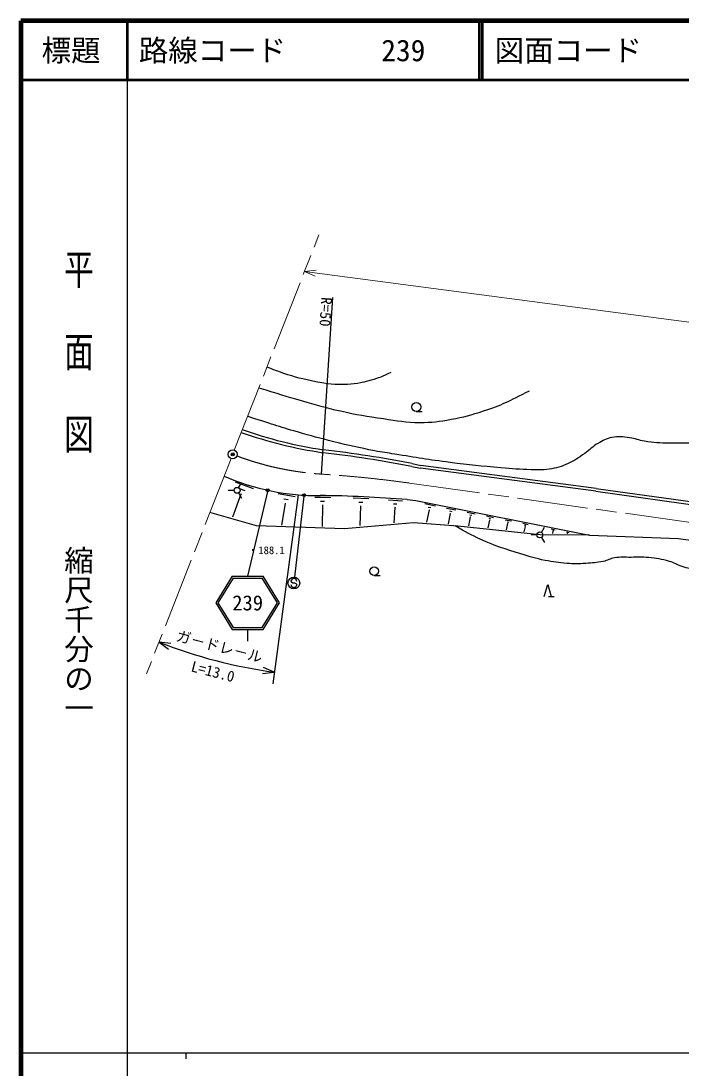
# Model space of a CAD drawing. Units: millimetres, scale not verified. Extents: x 40000 to 680000, y 20000 to 380000.
# Drawn here: x 40000 to 152008, y 202409 to 380000 of the extents above; entities that cross this region are included whole.
import ezdxf
from ezdxf.enums import TextEntityAlignment as Align

# ---------------------------------------------------------------- set-up
doc = ezdxf.new("R2010")
doc.units = ezdxf.units.MM
doc.header["$LTSCALE"] = 1000
doc.header["$PDMODE"] = 32
doc.header["$PDSIZE"] = 500
doc.linetypes.add('CHAIN', pattern=[18.5, 12, -1.5, 3.5, -1.5])
for name, color, linetype, lineweight in [('M-BGD', 7, 'Continuous', 25), ('M-BMK', 2, 'CHAIN', 13), ('M-BMK-SRVR', 3, 'Continuous', 25), ('M-STR-HTXT', 7, 'Continuous', 13), ('M-STR-STRC', 7, 'Continuous', 25), ('M-TTL', 2, 'Continuous', 140), ('M-TTL-BAND', 7, 'Continuous', 25), ('M-TTL-LINE', 7, 'Continuous', 50)]:
    doc.layers.add(name, color=color, linetype=linetype, lineweight=lineweight)
doc.layers.add('M-OTRS', color=6, linetype='Continuous')
doc.layers.add('M-TTL-TXT', color=7, linetype='Continuous')
doc.styles.add('@ＭＳ ゴシック', font='')
doc.styles.add('ＭＳ ゴシック', font='')
doc.styles.get('@ＭＳ ゴシック').set_extended_font_data('@MS Gothic')
doc.styles.get('ＭＳ ゴシック').set_extended_font_data('MS Gothic')

msp = doc.modelspace()

# ---------------------------------------------------------------- linework, layer by layer
at = {"layer": 'M-BGD'}
for p, q in [((91003, 303139), (92922, 333077)), ((107088, 313782), (108088, 313782)), ((106314, 304424), (107788, 304135)), ((106410, 304914), (107869, 304628)), ((137533, 300225), (107788, 304135)), ((137601, 300720), (107869, 304628)), ((76183, 300385), (75183, 300385)), ((76373, 301807), (79382, 300703)), ((76933, 300818), (77433, 301684)), ((77225, 300641), (77977, 300365)), ((81887, 300412), (78470, 285807)), ((137533, 300225), (302922, 277083)), ((137601, 300720), (302991, 277578)), ((77326, 299750), (75882, 295814)), ((76933, 299952), (77433, 299086)), ((77232, 299785), (77420, 299716)), ((83635, 299863), (86548, 299370)), ((84604, 298950), (85332, 298827)), ((89840, 299255), (92569, 299208)), ((90852, 298555), (91534, 298543)), ((96361, 299109), (99010, 298996)), ((97326, 298404), (97988, 298376)), ((102372, 298774), (104734, 298603)), ((105529, 298814), (107026, 298688)), ((107026, 298688), (136494, 292797)), ((79972, 294377), (72071, 296651)), ((84845, 298160), (84222, 294481)), ((84754, 298176), (84936, 298145)), ((91096, 297868), (91266, 297865)), ((91181, 297866), (91119, 294249)), ((97629, 297728), (97489, 294427)), ((97547, 297732), (97712, 297725)), ((103215, 298119), (103805, 298077)), ((103467, 297507), (103275, 294856)), ((103394, 297513), (103541, 297502)), ((108524, 298133), (110317, 297775)), ((109241, 297058), (108824, 294972)), ((109107, 297551), (109555, 297461)), ((109185, 297069), (109297, 297047)), ((112222, 297394), (113784, 297082)), ((112730, 296887), (113120, 296808)), ((115697, 296700), (117060, 296427)), ((106631, 294884), (94916, 293870)), ((114149, 294331), (106631, 294884)), ((112847, 296457), (112496, 294701)), ((112798, 296467), (112896, 296447)), ((116242, 295881), (115944, 294387)), ((116140, 296256), (116481, 296188)), ((116200, 295890), (116285, 295873)), ((118991, 296041), (120207, 295798)), ((119478, 295312), (119222, 294032)), ((119386, 295646), (119690, 295585)), ((119440, 295319), (119516, 295304)), ((122141, 295411), (123216, 295197)), ((122490, 295062), (122759, 295008)), ((125153, 294809), (126092, 294622)), ((94916, 293870), (79972, 294377)), ((128059, 292825), (114149, 294331)), ((122571, 294767), (122356, 293693)), ((122537, 294773), (122605, 294760)), ((125529, 294246), (125353, 293369)), ((125458, 294504), (125693, 294457)), ((125499, 294252), (125558, 294240)), ((128309, 293258), (128809, 294124)), ((129994, 293842), (130627, 293715)), ((130247, 293462), (130168, 293064)), ((130200, 293636), (130358, 293604)), ((130227, 293466), (130267, 293458)), ((132557, 293329), (132939, 293253)), ((132682, 293205), (132777, 293186)), ((132698, 293103), (132722, 293098)), ((132710, 293100), (132701, 293055)), ((127559, 292825), (126559, 292825)), ((136494, 292797), (128059, 292825)), ((128309, 292392), (128809, 291526)), ((136494, 292797), (151557, 292204)), ((151557, 292204), (281293, 274051)), ((99933, 285930), (100933, 285930)), ((128791, 282404), (129391, 284404)), ((129391, 284404), (129991, 282404)), ((129491, 282404), (130491, 282404))]:
    msp.add_line(p, q, dxfattribs=at)
for centre, radius in [((107088, 314532), 750), ((76683, 300385), 500), ((81887, 300412), 150), ((81887, 300412), 120), ((81887, 300412), 90), ((81887, 300412), 60), ((81887, 300412), 30), ((128059, 292825), 500), ((99933, 286680), 750)]:
    msp.add_circle(centre, radius, dxfattribs=at)
for centre, radius, start, end in [((102104, 380109), 74131, 250.52971, 261.56948), ((102104, 380109), 73631, 250.52971, 261.56367), ((67591, 105917), 202748, 78.96171, 83.28394), ((67591, 105917), 202248, 78.96178, 83.28606), ((90472, 340259), 40761, 246.88824, 270.41815), ((89015, 102336), 197171, 85.19554, 89.49017)]:
    msp.add_arc(centre, radius, start, end, dxfattribs=at)
for points, knots in [([(102780, 320362), (101289, 319667), (100771, 319462), (99422, 319068), (97641, 318547), (96583, 318402), (94729, 318339), (92599, 318267), (91393, 318508), (89308, 318946), (87154, 319399), (85961, 319748), (83887, 320484), (83043, 320783), (82750, 320880), (81742, 321291)], [0, 0, 0, 0, 1, 1, 1, 2, 2, 2, 3, 3, 3, 4, 4, 4, 5, 5, 5, 5]), ([(80370, 317795), (83835, 316715), (84743, 316429), (87568, 315629), (90150, 314897), (91586, 314441), (94203, 313849), (97036, 313208), (98649, 312957), (101525, 312554), (103917, 312219), (105260, 311905), (107675, 311907), (109771, 311909), (110953, 312054), (113015, 312433), (115183, 312831), (116378, 313177), (118477, 313849), (121651, 314864), (122748, 315507), (126285, 317287)], [0, 0, 0, 0, 1, 1, 1, 2, 2, 2, 3, 3, 3, 4, 4, 4, 5, 5, 5, 6, 6, 6, 7, 7, 7, 7]), ([(167145, 311988), (165307, 310929), (164647, 310600), (162938, 309965), (160710, 309137), (159350, 308961), (156991, 308670), (154291, 308337), (152752, 308354), (150032, 308387), (148369, 308407), (147430, 308463), (145785, 308711), (144788, 308861), (144274, 309171), (143276, 309318), (142119, 309488), (141433, 309565), (140283, 309358), (139286, 309179), (138771, 308856), (137896, 308347), (136950, 307797), (136572, 307266), (135671, 306647), (134618, 305925), (134045, 305467), (132879, 304948), (131659, 304405), (130925, 304159), (129602, 303977), (128428, 303816), (127753, 303880), (126568, 303896), (124557, 303924), (123434, 304061), (121430, 304220), (118057, 304489), (116169, 304677), (112813, 305110), (109136, 305584), (107088, 305939), (103427, 306526), (102098, 306739), (101348, 306828), (100029, 307093), (97299, 307640), (95769, 307950), (93070, 308630), (90658, 309238), (89313, 309604), (86921, 310289), (83593, 311241), (82518, 311612), (78465, 312942)], [0, 0, 0, 0, 1, 1, 1, 2, 2, 2, 3, 3, 3, 4, 4, 4, 5, 5, 5, 6, 6, 6, 7, 7, 7, 8, 8, 8, 9, 9, 9, 10, 10, 10, 11, 11, 11, 12, 12, 12, 13, 13, 13, 14, 14, 14, 15, 15, 15, 16, 16, 16, 17, 17, 17, 18, 18, 18, 18]), ([(170530, 274344), (171544, 275672), (171836, 276056), (172756, 277083), (173662, 278096), (174225, 278613), (175195, 279566), (175769, 280129), (176079, 280458), (176693, 280978), (177206, 281413), (177610, 281508), (178105, 281962), (178411, 282243), (178587, 282413), (178790, 282776), (179016, 283179), (179164, 283484), (179047, 283931), (178957, 284277), (178654, 284360), (178319, 284487), (177786, 284691), (177435, 284605), (176864, 284616), (176062, 284632), (175612, 284587), (174810, 284573), (173573, 284551), (172880, 284532), (171643, 284530), (169871, 284529), (168876, 284482), (167106, 284573), (166420, 284608), (166034, 284620), (165351, 284701), (163607, 284910), (162634, 285063), (160900, 285343), (159644, 285546), (158930, 285614), (157690, 285900), (156531, 286167), (155925, 286474), (154780, 286799), (153766, 287086), (153169, 287148), (152169, 287483), (151316, 287770), (150892, 288081), (150029, 288339), (148679, 288744), (147879, 288832), (146477, 288981), (145330, 289103), (144678, 289037), (143524, 289024), (142420, 289011), (141790, 289107), (140699, 288939), (139921, 288818), (139545, 288498), (138773, 288339), (137652, 288108), (137005, 288074), (135863, 287997), (134595, 287911), (133878, 287916), (132610, 287997), (131162, 288090), (130355, 288237), (128930, 288511), (127297, 288824), (126406, 289121), (124821, 289623), (122129, 290477), (120575, 290870), (118016, 292063), (116273, 292875), (115645, 293200), (113666, 294366)], [0, 0, 0, 0, 1, 1, 1, 2, 2, 2, 3, 3, 3, 4, 4, 4, 5, 5, 5, 6, 6, 6, 7, 7, 7, 8, 8, 8, 9, 9, 9, 10, 10, 10, 11, 11, 11, 12, 12, 12, 13, 13, 13, 14, 14, 14, 15, 15, 15, 16, 16, 16, 17, 17, 17, 18, 18, 18, 19, 19, 19, 20, 20, 20, 21, 21, 21, 22, 22, 22, 23, 23, 23, 24, 24, 24, 25, 25, 25, 26, 26, 26, 27, 27, 27, 27])]:
    msp.add_open_spline(points, degree=3, knots=knots, dxfattribs=at)
msp.add_point((81887, 300412), dxfattribs=at)
at = {"layer": 'M-BMK'}
for p, q in [((76208, 307191), (90548, 343728)), ((75660, 305795), (61319, 269258)), ((105922, 301619), (174008, 292092))]:
    msp.add_line(p, q, dxfattribs=at)
for centre, radius, start, end in [((94202, 353036), 50000, 249.42962, 266.33164), ((78207, 103549), 200000, 82.0346, 86.33164)]:
    msp.add_arc(centre, radius, start, end, dxfattribs=at)
at = {"layer": 'M-BMK-SRVR'}
msp.add_circle((75934, 306493), 750, dxfattribs=at)
msp.add_point((75934, 306493), dxfattribs=at)
at = {"layer": 'M-OTRS'}
msp.add_point((75934, 306493), dxfattribs=at)
at = {"layer": 'M-STR-HTXT'}
for p, q in [((90081, 337746), (88098, 337485)), ((330057, 305682), (88098, 337485)), ((88098, 337485), (89946, 336720))]:
    msp.add_line(p, q, dxfattribs=at)
at = {"layer": 'M-STR-STRC'}
for p, q in [((87033, 299644), (82729, 267585)), ((88013, 299422), (86425, 285664)), ((75834, 285807), (73070, 281307)), ((76001, 285507), (73422, 281307)), ((75834, 285807), (81106, 285807)), ((76001, 285507), (80938, 285507)), ((83518, 281307), (80938, 285507)), ((83870, 281307), (81106, 285807)), ((85915, 284811), (85816, 284929)), ((86160, 284672), (85915, 284811)), ((86461, 284669), (86160, 284672)), ((86706, 284557), (86461, 284669)), ((86812, 284421), (86706, 284557)), ((73070, 281307), (75834, 276807)), ((73422, 281307), (76001, 277107)), ((80938, 277107), (83518, 281307)), ((81106, 276807), (83870, 281307)), ((76001, 277107), (80938, 277107)), ((75834, 276807), (81106, 276807)), ((78470, 276807), (78470, 274807)), ((65419, 274416), (63432, 274640)), ((63432, 274640), (65041, 273453)), ((82995, 269567), (81149, 270337)), ((81012, 269311), (82995, 269567))]:
    msp.add_line(p, q, dxfattribs=at)
for centre, radius in [((88031, 299571), 150), ((88031, 299571), 120), ((88031, 299571), 90), ((88031, 299571), 60), ((88031, 299571), 30), ((86311, 284670), 1000)]:
    msp.add_circle(centre, radius, dxfattribs=at)
for centre, radius, start, end in [((86312, 284425), 500, 179.55488, 359.55488), ((86316, 284925), 500, 359.55488, 179.55488), ((94202, 353036), 84218, 248.57018, 262.3531)]:
    msp.add_arc(centre, radius, start, end, dxfattribs=at)
msp.add_point((88031, 299571), dxfattribs=at)
at = {"layer": 'M-TTL'}
for p, q in [((40000, 380000), (40000, 20000)), ((680000, 380000), (40000, 380000))]:
    msp.add_line(p, q, dxfattribs=at)
at = {"layer": 'M-TTL-BAND'}
for p, q in [((58000, 370000), (58000, 20000)), ((40000, 205000), (579000, 205000)), ((68000, 205000), (68000, 204000))]:
    msp.add_line(p, q, dxfattribs=at)
at = {"layer": 'M-TTL-LINE'}
for p, q in [((58000, 380000), (58000, 370000)), ((117750, 380000), (117750, 370000)), ((118250, 380000), (118250, 370000)), ((40000, 370000), (680000, 370000))]:
    msp.add_line(p, q, dxfattribs=at)

# ---------------------------------------------------------------- texts
at = {"layer": 'M-BGD', "style": 'ＭＳ ゴシック'}
msp.add_text('R=50', height=1833, rotation=266.332, dxfattribs=at).set_placement((90427, 333237), align=Align.BOTTOM_LEFT)
msp.add_text('・188.1', height=1320, dxfattribs=at).set_placement((78475, 290227), align=Align.MIDDLE_LEFT)
at = {"layer": 'M-STR-STRC', "style": 'ＭＳ ゴシック'}
msp.add_text('239', height=2566, dxfattribs=at).set_placement((78470, 281307), align=Align.MIDDLE_CENTER)
msp.add_text('ガ－ドレ－ル', height=1833, rotation=345.462, dxfattribs=at).set_placement((73312, 272483), align=Align.BOTTOM_CENTER)
at = {"layer": 'M-STR-STRC', "style": '@ＭＳ ゴシック'}
msp.add_text('L=13.0', height=1833, rotation=345.462, dxfattribs=at).set_placement((72810, 270547), align=Align.TOP_CENTER)
at = {"layer": 'M-TTL-BAND', "style": '@ＭＳ ゴシック', "width": 1.4}
msp.add_text('平  面  図', height=3666, rotation=270, dxfattribs=at).set_placement((49777, 306475), align=Align.MIDDLE_RIGHT)
at = {"layer": 'M-TTL-BAND', "style": '@ＭＳ ゴシック'}
msp.add_text('縮尺千分の一', height=3666, rotation=270, dxfattribs=at).set_placement((49777, 261030), align=Align.MIDDLE_RIGHT)
at = {"layer": 'M-TTL-TXT', "style": 'ＭＳ ゴシック'}
msp.add_text('標題', height=3666, dxfattribs=at).set_placement((48500, 375000), align=Align.MIDDLE_CENTER)
for s, p in [('路線コード', (60000, 375000)), ('239', (101142, 375000)), ('図面コード', (120380, 375000))]:
    msp.add_text(s, height=3666, dxfattribs=at).set_placement(p, align=Align.MIDDLE_LEFT)

doc.saveas('drawing.dxf')
